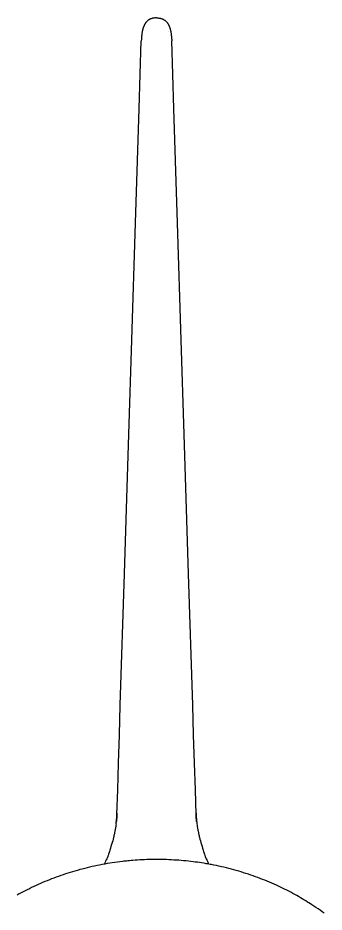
# Model space of a CAD drawing. Extents: x -62750 to 17911, y -49048 to 6133.
# Drawn here: x -799 to 1340, y -104 to 6133 of the extents above; entities that cross this region are included whole.
import ezdxf

# ---------------------------------------------------------------- set-up
doc = ezdxf.new("R2010")
doc.units = 0
doc.layers.get('0').update_dxf_attribs({"linetype": 'CONTINUOUS'})

msp = doc.modelspace()

# ---------------------------------------------------------------- linework, layer by layer
at = {"color": 7, "ltscale": 0.002554}
msp.add_line((168.9, 6132.7), (169, 6132.7), dxfattribs=at)
at = {"color": 7, "ltscale": 0.002368}
msp.add_line((169.5, 6132.6), (169.5, 6132.7), dxfattribs=at)
at = {"color": 7, "ltscale": 0.000142357}
msp.add_line((255.4, 6037.1), (255.4, 6037.1), dxfattribs=at)
at = {"color": 7, "ltscale": 0.000141966}
msp.add_line((255.4, 6037.1), (255.4, 6037.1), dxfattribs=at)
at = {"color": 7, "ltscale": 0.010053}
msp.add_line((-107.2, 568.3), (-107.2, 568.7), dxfattribs=at)
at = {"color": 7, "ltscale": 0.010059}
msp.add_line((446.3, 568.7), (446.2, 568.3), dxfattribs=at)
at = {"color": 7}
for points in [[(169.5, 6132.7), (165.6, 6132.7), (161.8, 6132.5), (157.8, 6132.2), (153.4, 6131.8), (150.1, 6131.3), (147.5, 6130.9), (144.9, 6130.4), (142, 6129.8), (139.1, 6129.1), (136, 6128.2), (133, 6127.2), (131.1, 6126.5), (129.2, 6125.8), (127.4, 6125.1), (125.6, 6124.3), (123.9, 6123.5), (122.3, 6122.7), (120.7, 6121.9), (119.1, 6121), (117.6, 6120.1), (116, 6119.1), (114.5, 6118.1), (113, 6117.1), (111.5, 6116), (110, 6114.8), (108.5, 6113.7), (107.1, 6112.5), (105.7, 6111.2), (104.3, 6109.9), (102.9, 6108.5), (101.5, 6107.1), (100.1, 6105.7), (98.8, 6104.2), (97.5, 6102.6), (96.2, 6101), (94.9, 6099.4), (93.7, 6097.7), (92.4, 6095.9), (91.2, 6094.2), (90, 6092.3), (88.9, 6090.4), (87.7, 6088.4), (86.6, 6086.4), (85.5, 6084.3), (84.4, 6082.2), (83.3, 6080), (82.3, 6077.8), (81.3, 6075.5), (80.3, 6073.2), (79.4, 6070.7), (78.4, 6068.3), (77.5, 6065.7), (76.7, 6063.2), (75.8, 6060.5), (75, 6057.8), (74.1, 6055), (73.4, 6052.2), (72.6, 6049.3), (71.9, 6046.3), (71.2, 6043.3), (70.5, 6040.2), (69.9, 6037), (69.3, 6033.8), (68.7, 6030.5), (68.1, 6027.2), (67.1, 6020.3), (66.1, 6013.1), (65.3, 6005.7), (65, 6002.1), (64.4, 5995.3), (63.9, 5988.2), (63.6, 5980.8), (63.3, 5973.3)], [(169.5, 6132.7), (173.5, 6132.7), (177.2, 6132.5), (181.3, 6132.2), (185.7, 6131.8), (189, 6131.3), (191.6, 6130.9), (194.2, 6130.4), (197.1, 6129.8), (200, 6129.1), (203.1, 6128.2), (206.1, 6127.2), (208, 6126.5), (209.9, 6125.8), (211.7, 6125.1), (213.5, 6124.3), (215.1, 6123.5), (216.8, 6122.7), (218.4, 6121.9), (219.9, 6121), (221.5, 6120.1), (223.1, 6119.1), (224.6, 6118.1), (226.1, 6117.1), (227.6, 6116), (229.1, 6114.8), (230.6, 6113.7), (232, 6112.5), (233.4, 6111.2), (234.8, 6109.9), (236.2, 6108.5), (237.6, 6107.1), (239, 6105.7), (240.3, 6104.2), (241.6, 6102.6), (242.9, 6101), (244.2, 6099.4), (245.4, 6097.7), (246.7, 6095.9), (247.9, 6094.2), (249.1, 6092.3), (250.2, 6090.4), (251.4, 6088.4), (252.5, 6086.4), (253.6, 6084.3), (254.7, 6082.2), (255.7, 6080), (256.8, 6077.8), (257.8, 6075.5), (258.7, 6073.2), (259.7, 6070.7), (260.6, 6068.3), (261.6, 6065.7), (262.4, 6063.2), (263.3, 6060.5), (264.1, 6057.8), (264.9, 6055), (265.7, 6052.2), (266.5, 6049.3), (267.2, 6046.3), (267.9, 6043.3), (268.6, 6040.2), (269.2, 6037), (269.8, 6033.8), (270.4, 6030.5), (271, 6027.2), (272, 6020.3), (272.9, 6013.1), (273.8, 6005.7), (274.1, 6002.1), (274.7, 5995.3), (275.1, 5988.2), (275.5, 5980.8), (275.8, 5973.3)], [(-107.2, 576), (-101.6, 749.3), (-95.8, 934.2), (-89.6, 1131.2), (-83.2, 1339.3), (-55, 2254.7), (-38.6, 2783.4), (-22.3, 3302.4), (-6, 3812), (25, 4774.5), (48.1, 5498.1), (55.8, 5739.1), (63.3, 5973.3)], [(446.2, 576), (440.7, 749.3), (434.9, 934.2), (428.7, 1131.2), (422.3, 1339.3), (394.1, 2254.7), (377.7, 2783.4), (361.4, 3302.4), (345.1, 3812), (314.1, 4774.5), (291, 5498.1), (283.3, 5739.1), (275.8, 5973.3)], [(-112.5, 511.1), (-111.3, 521.3), (-110.1, 531.6), (-109.1, 542.1), (-108.2, 552.6), (-107.5, 563.2), (-107.1, 568.6), (-106.9, 573.9), (-106.6, 579.3), (-106.4, 584.7)], [(-107.2, 575.4), (-107.4, 568.9), (-107.8, 562.1), (-108.2, 554), (-108.9, 545.2), (-109.3, 539.9), (-109.8, 534.7), (-110.4, 528.7), (-111.1, 522.8)], [(-106.4, 584.7), (-106.9, 573.7), (-107.5, 562.6), (-107.9, 557), (-108.3, 551.3), (-108.9, 543.8), (-109.6, 536.2), (-110.4, 528.6)], [(449.5, 528.6), (448.7, 536.2), (448, 543.8), (447.4, 551.3), (447, 557), (446.6, 562.6), (446, 573.7), (445.5, 584.7)], [(445.5, 584.7), (445.7, 579.3), (446, 573.9), (446.2, 568.6), (446.5, 563.2), (447.3, 552.6), (448.2, 542.1), (449.2, 531.6), (450.3, 521.3), (451.6, 511.1)], [(446.3, 575.4), (446.5, 568.9), (446.8, 562.1), (447.3, 554), (448, 545.2), (448.4, 539.9), (448.9, 534.7), (449.5, 528.7), (450.2, 522.8)], [(-112.5, 511.1), (-113.9, 501), (-115.5, 490.9), (-116.4, 485.2), (-117.4, 479.6), (-118.4, 473.8), (-119.5, 468), (-121.2, 459.3), (-122.9, 450.6), (-124.8, 441.9), (-126.1, 435.9), (-127.5, 429.9), (-129, 423.6), (-130.5, 417.2), (-133.5, 405.6), (-136.6, 393.9), (-139.7, 382.3), (-141.8, 374.9), (-144, 367.5), (-148.4, 352.6), (-152, 340.6), (-155.8, 328.6), (-158.6, 319.6), (-161.5, 310.6), (-165.3, 299.2), (-168, 291), (-169.9, 285.7), (-171.3, 281.9), (-172.1, 279.7), (-173.2, 276.8), (-174.6, 273.9), (-175.8, 271.5), (-177.4, 268.4), (-181, 261.2), (-182.6, 258.1), (-184.1, 254.9), (-185.6, 251.7), (-187, 248.5), (-188.7, 244.5), (-190.3, 240.6), (-191.8, 236.6), (-192.9, 233.6), (-193.9, 230.6)], [(451.6, 511.1), (453, 501), (454.6, 490.9), (455.5, 485.2), (456.5, 479.6), (457.5, 473.8), (458.6, 468), (460.2, 459.3), (462, 450.6), (463.9, 441.9), (465.2, 435.9), (466.6, 429.9), (468.1, 423.6), (469.6, 417.2), (472.6, 405.6), (475.6, 393.9), (478.8, 382.3), (480.9, 374.9), (483.1, 367.5), (487.4, 352.6), (491.1, 340.6), (494.9, 328.6), (497.7, 319.6), (500.6, 310.6), (504.4, 299.2), (507.1, 291), (509, 285.7), (510.3, 281.9), (511.2, 279.7), (512.3, 276.8), (513.7, 273.9), (514.9, 271.5), (516.5, 268.4), (520.1, 261.2), (521.7, 258.1), (523.2, 254.9), (524.6, 251.7), (526.1, 248.5), (527.7, 244.5), (529.3, 240.6), (530.9, 236.6), (532, 233.6), (533, 230.6)], [(169.1, 262.7), (152.6, 262.6), (136, 262.4), (119.5, 262.1), (103, 261.6), (86.5, 261.1), (70.1, 260.3), (53.6, 259.5), (37.3, 258.5), (20.9, 257.4), (4.6, 256.2), (-7.5, 255.2), (-19.6, 254.1), (-31.6, 253), (-40.7, 252.1), (-49.7, 251.1), (-58.7, 250.1), (-67.7, 249.1), (-85.6, 247), (-103.5, 244.7), (-121.4, 242.2), (-139.2, 239.6), (-157, 236.8), (-174.7, 233.9), (-192.4, 230.8), (-210, 227.6), (-227.6, 224.2), (-245.1, 220.7), (-262.6, 217), (-280, 213.2), (-297.3, 209.2), (-314.6, 205.1), (-331.8, 200.8), (-349, 196.4), (-366.1, 191.8), (-383.2, 187.1), (-400.2, 182.2), (-417.1, 177.2), (-433.9, 172.1), (-450.3, 166.9), (-466.6, 161.6), (-482.8, 156.2), (-498.9, 150.7), (-515, 145), (-531, 139.1), (-547, 133.2), (-562.9, 127.1), (-578.7, 120.9), (-594.4, 114.5), (-610.1, 108.1), (-625.7, 101.5), (-641.2, 94.7), (-656.6, 87.9), (-672, 80.9), (-687.3, 73.8), (-702.5, 66.6), (-717.6, 59.2), (-732.7, 51.7), (-746.9, 44.5), (-761, 37.2), (-775.1, 29.7), (-789.1, 22.2), (-803, 14.5)], [(1340.2, -112), (1326, -101.8), (1311.8, -91.7), (1297.5, -81.8), (1283, -71.9), (1268.5, -62.2), (1261.2, -57.4), (1253.9, -52.6), (1244.1, -46.3), (1234.2, -40.1), (1224.3, -33.9), (1211.8, -26.2), (1199.3, -18.6), (1186.8, -11.1), (1174.1, -3.7), (1161.4, 3.6), (1148.6, 10.9), (1134.7, 18.6), (1120.8, 26.2), (1106.8, 33.7), (1092.7, 41), (1078.5, 48.3), (1064.2, 55.5), (1049.9, 62.5), (1035.5, 69.4), (1021.1, 76.3), (1006.5, 83), (990.7, 90.1), (974.7, 97.2), (958.7, 104.1), (942.6, 110.8), (926.4, 117.4), (910.1, 123.9), (893.8, 130.3), (877.4, 136.5), (860.9, 142.5), (844.3, 148.4), (827.7, 154.2), (811, 159.9), (794.2, 165.4), (777.4, 170.7), (760.5, 175.9), (743.5, 181), (726.5, 185.9), (709.4, 190.7), (692.2, 195.3), (675, 199.8), (657.7, 204.1), (640.3, 208.3), (622.9, 212.3), (605.5, 216.2), (587.9, 219.9), (570.4, 223.5), (552.7, 226.9), (543.9, 228.6), (535, 230.2), (526.2, 231.8), (517.3, 233.3), (508.4, 234.8), (499.5, 236.3), (484.7, 238.6), (469.8, 240.9), (454.9, 243), (439.9, 245), (424.9, 247), (409.9, 248.8), (393, 250.7), (376, 252.4), (359, 254.1), (342, 255.6), (324.9, 256.9), (307.8, 258.1), (290.7, 259.2), (273.5, 260.1), (256.3, 260.9), (239.1, 261.6), (221.9, 262.1), (204.6, 262.4), (187.3, 262.6), (170, 262.7)]]:
    msp.add_lwpolyline(points, dxfattribs=at)
msp.add_arc((164.2, 6132.7), 5.35, 359.48314, 0.30899, dxfattribs=at)
for centre, major_axis, ratio, start_param, end_param in [((-99.6, 574), (-0.5, -27.7), 0.275611, 4.321672, 4.666544), ((438.7, 574), (0.5, -27.7), 0.27561, 1.616645, 1.961513)]:
    msp.add_ellipse(centre, major_axis=major_axis, ratio=ratio, start_param=start_param, end_param=end_param, dxfattribs=at)

doc.saveas('drawing.dxf')
